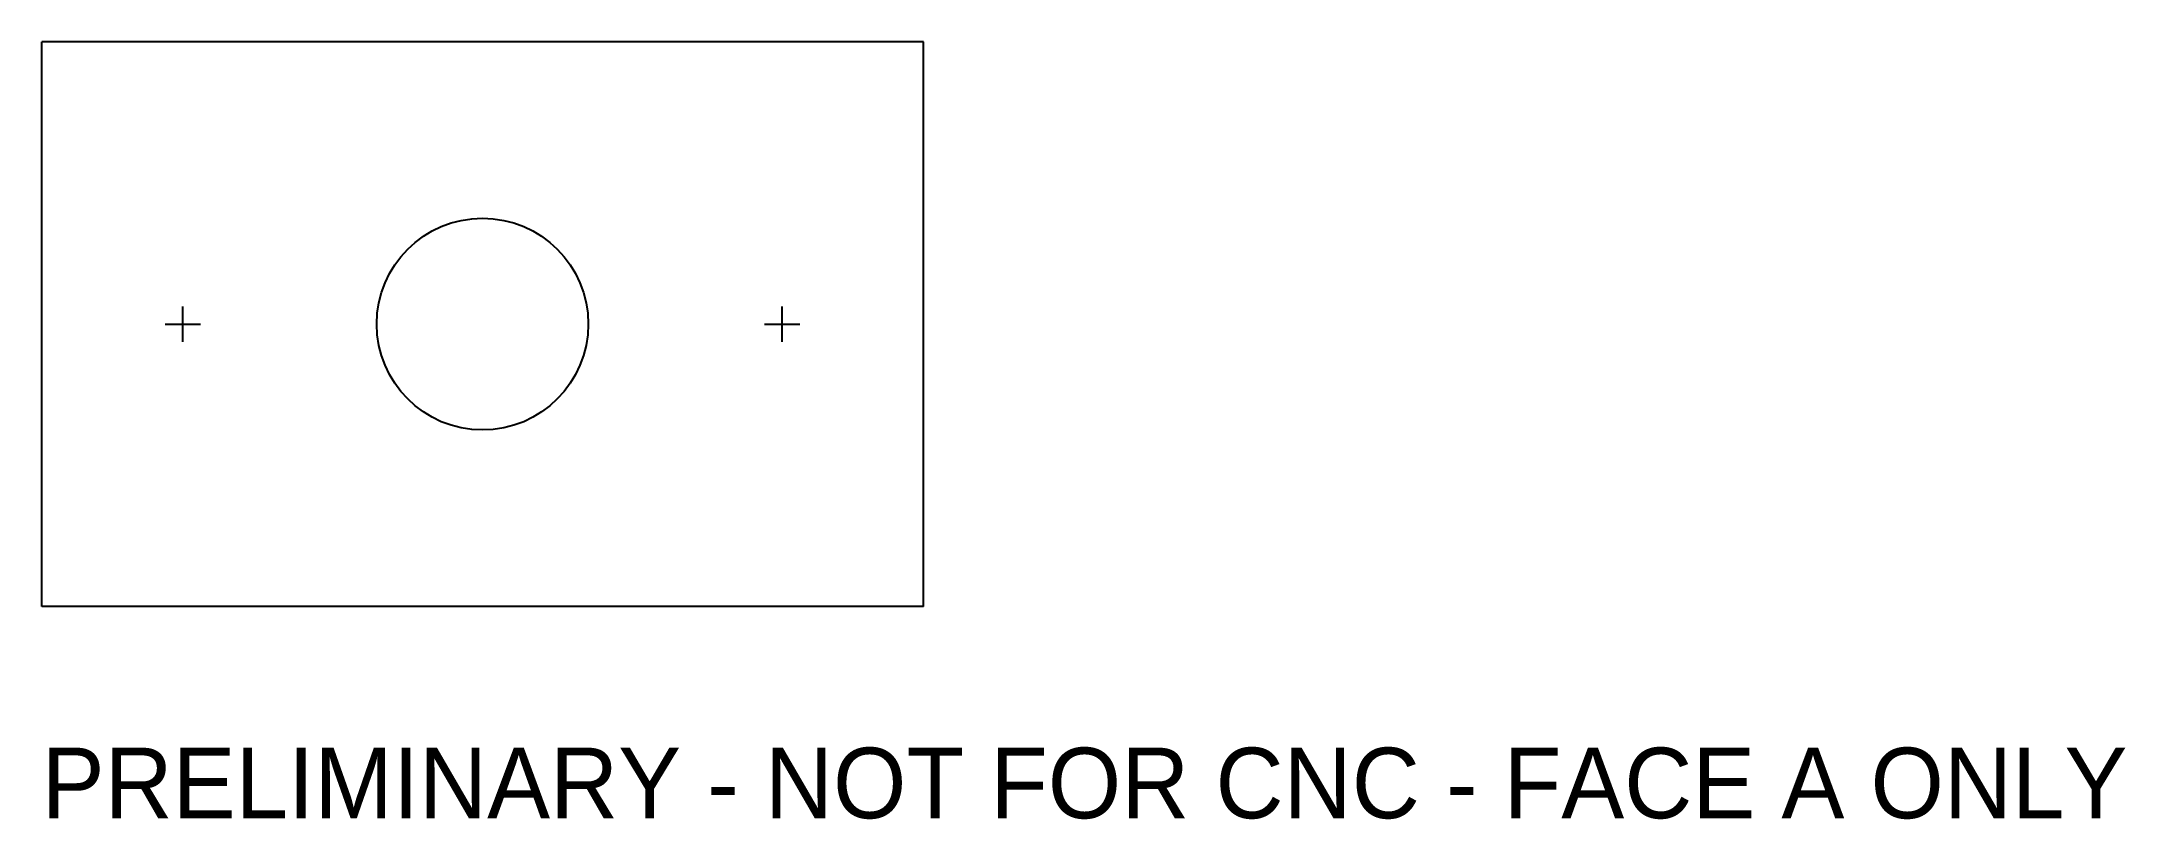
# Model space of a CAD drawing. Header units: millimetres. Extents: x 0 to 118, y -12 to 32.
import ezdxf

# ---------------------------------------------------------------- set-up
doc = ezdxf.new("R2010")
doc.units = ezdxf.units.MM
doc.layers.add('CUT', color=7, linetype='CONTINUOUS')
doc.layers.add('REFERENCE', color=7, linetype='CONTINUOUS')

msp = doc.modelspace()

# ---------------------------------------------------------------- linework, layer by layer
at = {"layer": 'CUT'}
for p, q in [((50, 32), (0, 32)), ((0, 0), (0, 32)), ((50, 0), (50, 32)), ((50, 0), (0, 0))]:
    msp.add_line(p, q, dxfattribs=at)
msp.add_circle((25, 16), 6, dxfattribs=at)
at = {"layer": 'REFERENCE'}
for p, q in [((50, 32), (0, 32)), ((0, 0), (0, 32)), ((50, 0), (50, 32)), ((8, 15), (8, 17)), ((8, 15), (8, 17)), ((42, 15), (42, 17)), ((42, 15), (42, 17)), ((7, 16), (9, 16)), ((7, 16), (9, 16)), ((41, 16), (43, 16)), ((41, 16), (43, 16)), ((50, 0), (0, 0))]:
    msp.add_line(p, q, dxfattribs=at)

# ---------------------------------------------------------------- texts
msp.add_text('PRELIMINARY - NOT FOR CNC - FACE A ONLY', height=4, dxfattribs=at).set_placement((0, -12))

doc.saveas('drawing.dxf')
